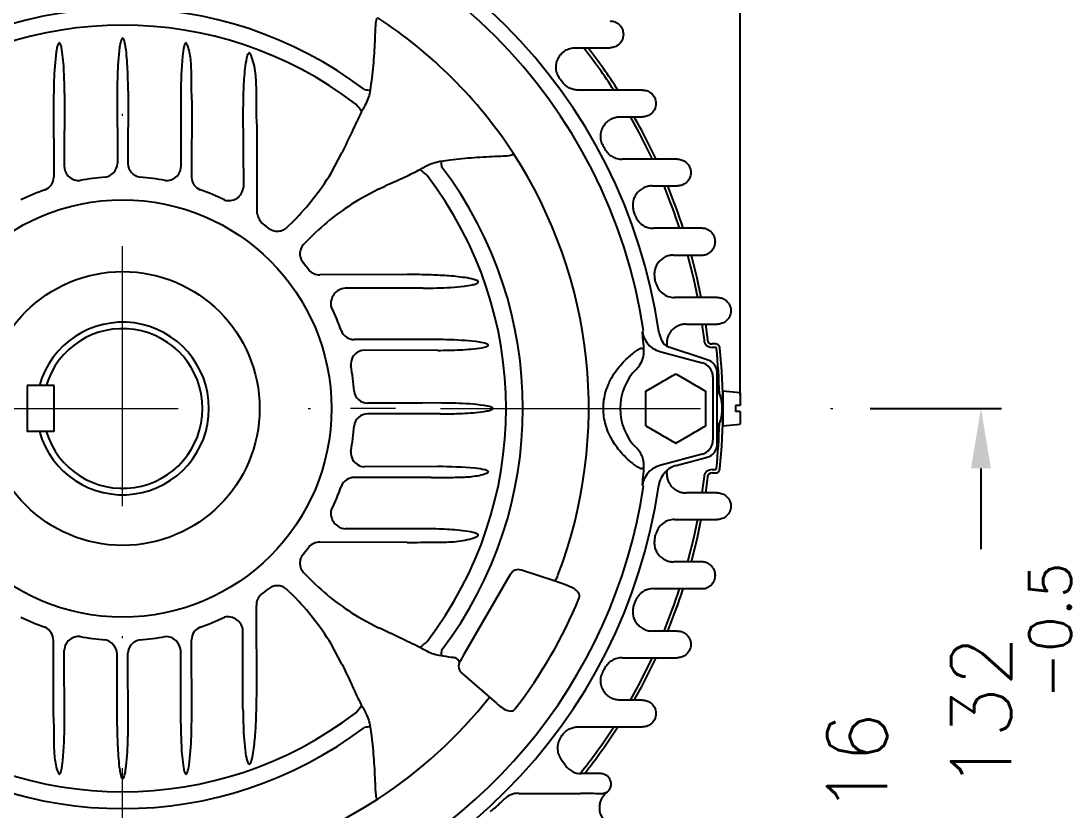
# Model space of a CAD drawing. Header units: millimetres. Extents: x -420 to 0, y 0 to 297.
# Drawn here: x -300 to -248.7, y 158.4 to 196.9 of the extents above; entities that cross this region are included whole.
import ezdxf
from ezdxf.enums import TextEntityAlignment as Align

# ---------------------------------------------------------------- set-up
doc = ezdxf.new("R2010")
doc.units = ezdxf.units.MM
doc.header["$MEASUREMENT"] = 0
doc.linetypes.add('DASHDOT', pattern=[25.4, 12.7, -6.35, 0, -6.35])
doc.layers.add('CC', color=3, linetype='Continuous', lineweight=25)
doc.layers.add('LC', color=2, linetype='DASHDOT', lineweight=13)
for name, color, linetype in [('COM_ANEL_W22', 3, 'Continuous'), ('COTAS', 1, 'Continuous'), ('DEFLE', 3, 'Continuous'), ('W22_CHAVETA_A', 3, 'Continuous')]:
    doc.layers.add(name, color=color, linetype=linetype)
doc.styles.add('ROMANS', font='romans.shx', dxfattribs={"height": 2.5})

# ---------------------------------------------------------------- blocks, each defined once
blk = doc.blocks.new('CATPA')
at = {"layer": 'CC', "linetype": 'Continuous'}
for p, q in [((176.286, 479.091), (177.978, 479.091)), ((151.35, 476.855), (151.338, 473.259)), ((153.917, 476.967), (153.929, 473.429)), ((154.455, 476.967), (154.443, 473.429)), ((157.022, 476.855), (157.033, 473.259)), ((179.568, 477.021), (176.42, 477.021)), ((150.812, 476.527), (150.823, 472.775)), ((157.56, 476.527), (157.548, 472.775)), ((160.059, 476.136), (160.077, 472.254)), ((178.467, 475.716), (179.568, 475.716)), ((160.732, 475.358), (160.732, 471.108)), ((164.357, 472.967), (164.892, 473.957)), ((181.267, 473.646), (178.564, 473.646)), ((166.669, 472.179), (165.679, 471.644)), ((180.03, 472.341), (181.268, 472.341)), ((162.24, 470.342), (162.52, 470.622)), ((182.466, 470.271), (180.098, 470.271)), ((163.334, 469.807), (163.055, 469.528)), ((181.084, 468.966), (182.466, 468.966)), ((168.071, 468.019), (163.809, 468)), ((168.848, 467.347), (165.041, 467.347)), ((183.227, 466.896), (181.127, 466.896)), ((181.687, 465.591), (183.227, 465.591)), ((179.56, 465.214), (179.613, 465.26)), ((169.24, 464.847), (165.488, 464.836)), ((179.512, 464.42), (179.633, 464.375)), ((182.678, 463.866), (180.755, 464.498)), ((169.567, 464.309), (165.972, 464.321)), ((180.413, 464.256), (182.469, 463.705)), ((182.711, 463.857), (182.678, 463.866)), ((181.186, 463.162), (181.917, 462.74)), ((183.002, 463.011), (183.002, 459.935)), ((183.211, 463.171), (183.211, 463.205)), ((183.211, 459.775), (183.211, 463.171)), ((179.723, 462.317), (180.454, 462.74)), ((169.68, 461.742), (168.817, 461.739)), ((169.68, 461.204), (168.817, 461.207)), ((179.723, 460.629), (180.454, 460.206)), ((181.186, 459.784), (181.917, 460.206)), ((183.211, 459.741), (183.211, 459.775)), ((182.469, 459.241), (180.413, 458.69)), ((181.21, 458.687), (182.678, 459.08)), ((182.678, 459.08), (182.711, 459.089)), ((169.567, 458.637), (165.972, 458.625)), ((179.633, 458.571), (179.512, 458.526)), ((169.24, 458.099), (165.488, 458.11)), ((179.613, 457.686), (179.56, 457.732)), ((183.226, 457.356), (181.687, 457.356)), ((181.127, 456.051), (183.227, 456.051)), ((168.848, 455.599), (165.041, 455.599)), ((168.071, 454.927), (163.809, 454.946)), ((182.466, 453.981), (181.084, 453.981)), ((163.055, 453.418), (163.334, 453.139)), ((173.108, 453.369), (170.849, 449.457)), ((175.248, 453.052), (173.656, 453.577)), ((175.802, 452.857), (175.248, 453.052)), ((180.098, 452.676), (182.466, 452.676)), ((162.52, 452.324), (162.24, 452.604)), ((160.732, 447.588), (160.713, 451.849)), ((165.679, 451.302), (166.669, 450.767)), ((160.059, 446.81), (160.059, 450.618)), ((181.267, 450.606), (180.03, 450.606)), ((150.812, 446.419), (150.812, 450.146)), ((157.56, 446.419), (157.548, 450.171)), ((151.35, 446.091), (151.338, 449.687)), ((157.022, 446.091), (157.022, 449.641)), ((164.892, 448.989), (164.357, 449.98)), ((153.917, 445.979), (153.917, 449.481)), ((154.455, 445.979), (154.443, 449.517)), ((170.658, 449.13), (170.631, 449.078)), ((170.849, 449.457), (170.658, 449.13)), ((178.564, 449.301), (181.267, 449.301)), ((170.747, 448.544), (172.455, 447.061)), ((179.568, 447.231), (178.467, 447.231)), ((176.42, 445.926), (179.568, 445.926)), ((175.8, 444.045), (175.583, 444.354)), ((177.527, 443.642), (176.574, 443.642)), ((175.307, 442.665), (176.531, 442.665)), ((177.819, 442.74), (177.828, 442.734)), ((177.828, 442.734), (177.832, 442.732))]:
    blk.add_line(p, q, dxfattribs=at)
for radius in [10.191, 6.687]:
    blk.add_circle((154.186, 461.473), radius, dxfattribs=at)
for centre, radius, start, end in [((154.186, 461.473), 26.438, 98.1522, 171.8478), ((154.186, 461.473), 26.438, 8.1522, 81.8478), ((154.186, 461.473), 25.708, 98.4713, 171.5287), ((154.186, 461.473), 25.708, 8.4713, 81.5287), ((154.186, 461.473), 19.54, 52.8347, 127.1653), ((154.215, 461.499), 22.743, 33.1662, 56.8723), ((154.186, 461.473), 18.716, 52.5654, 127.4346), ((154.186, 461.473), 26.739, 36.5657, 37.0317), ((166.433, 480.102), 3.09, 261.7459, 266.9437), ((163.86, 474.649), 2.396, 33.709, 44.7134), ((154.186, 461.473), 26.739, 28.2833, 28.7078), ((154.062, 461.489), 22.877, 339.1166, 32.977), ((152.038, 473.307), 0.701, 183.9277, 275.372), ((153.233, 473.458), 0.696, 278.4767, 357.6172), ((155.138, 473.458), 0.696, 182.3828, 261.5233), ((156.334, 473.307), 0.701, 264.628, 356.0723), ((167.361, 471.147), 2.396, 45.2866, 56.291), ((172.814, 473.721), 3.09, 183.0563, 188.2541), ((154.186, 461.473), 19.54, 322.8347, 37.1653), ((150.132, 472.787), 0.691, 292.8655, 358.9966), ((154.186, 461.473), 11.329, 94.303, 100.5917), ((154.186, 461.473), 11.329, 79.4083, 85.697), ((158.239, 472.787), 0.691, 181.0034, 247.1345), ((153.779, 479.363), 12.361, 315, 328.8405), ((154.186, 461.473), 18.716, 322.5654, 37.4346), ((154.186, 461.473), 11.329, 109.5197, 115.9827), ((154.186, 461.473), 11.329, 64.0173, 70.4803), ((159.369, 472.334), 0.712, 251.9858, 353.5718), ((172.075, 461.066), 12.361, 121.1595, 135), ((161.797, 471.216), 1.07, 185.7695, 217.7835), ((154.186, 461.473), 11.329, 51.0269, 53.332), ((154.186, 461.473), 26.739, 20.6047, 21.0038), ((154.186, 461.473), 11.329, 36.668, 38.9731), ((163.789, 468.679), 0.679, 220.4726, 271.7391), ((154.186, 461.473), 26.739, 13.2974, 13.681), ((165.106, 466.596), 0.754, 94.9665, 192.2392), ((154.186, 461.473), 11.329, 19.5197, 25.9827), ((165.5, 465.527), 0.691, 202.8655, 268.9966), ((166.02, 463.621), 0.701, 93.9277, 149.9668), ((181.186, 461.473), 2.717, 134.4654, 225.5346), ((166.02, 459.325), 0.701, 210.0084, 266.0723), ((165.5, 457.419), 0.691, 91.0034, 157.1345), ((154.186, 461.473), 26.438, 188.1522, 261.8478), ((154.186, 461.473), 25.708, 188.4713, 261.5287), ((154.186, 461.473), 26.438, 278.1522, 351.8478), ((154.186, 461.473), 25.708, 288.2613, 351.5287), ((154.186, 461.473), 11.329, 334.0173, 340.4803), ((165.106, 456.35), 0.754, 167.7608, 265.0335), ((154.186, 461.473), 26.739, 346.319, 346.7026), ((154.186, 461.473), 11.329, 321.0269, 323.332), ((163.789, 454.267), 0.679, 88.2609, 139.5274), ((172.075, 461.88), 12.361, 225, 238.8405), ((174.995, 453.424), 0.449, 304.271, 348.5778), ((154.186, 461.473), 11.329, 306.668, 308.9731), ((161.391, 451.87), 0.679, 130.4726, 181.7391), ((153.779, 443.583), 12.361, 31.1595, 45), ((154.186, 461.473), 24.132, 322.6568, 337.3432), ((154.186, 461.473), 26.739, 338.9962, 339.3953), ((154.186, 461.473), 11.329, 244.0173, 250.4803), ((154.186, 461.473), 11.329, 289.5197, 295.9827), ((159.309, 450.553), 0.754, 4.9665, 102.2392), ((150.007, 450.091), 0.807, 3.9171, 60.7922), ((158.239, 450.159), 0.691, 112.8655, 178.9966), ((152.038, 449.639), 0.701, 84.628, 176.0723), ((154.186, 461.473), 11.329, 259.4083, 265.697), ((153.148, 449.429), 0.771, 3.8884, 75.8833), ((155.138, 449.488), 0.696, 98.4767, 177.6172), ((154.186, 461.473), 11.329, 274.303, 280.5917), ((156.275, 449.589), 0.749, 3.9732, 90.5206), ((167.361, 451.799), 2.396, 303.709, 314.7134), ((172.814, 449.225), 3.09, 171.7459, 176.9437), ((170.321, 448.989), 0.323, 16.0543, 73.7098), ((154.186, 461.473), 26.739, 331.2922, 331.7167), ((153.876, 461.874), 23.287, 303.3032, 321.4838), ((154.186, 461.473), 18.716, 232.5654, 307.4346), ((163.86, 448.297), 2.396, 315.2866, 326.291), ((154.186, 461.473), 19.54, 232.8347, 307.1653), ((166.433, 442.844), 3.09, 93.0563, 98.2541), ((154.186, 461.473), 26.739, 323.2158, 323.4343), ((154.186, 461.637), 22.919, 237.0526, 302.9811), ((173.498, 441.738), 0.945, 90.0097, 134.3794)]:
    blk.add_arc(centre, radius, start, end, dxfattribs=at)
for centre, major_axis, ratio, start_param, end_param in [((182.282, 463.011), (-0.438, 0.571), 0.998914, 4.058942, 5.365836), ((182.535, 463.205), (0.536, 0.411), 0.999033, 5.629154, 6.937216), ((182.282, 459.936), (0.438, 0.571), 0.998914, 4.058942, 5.365836), ((182.535, 459.741), (0.536, -0.411), 0.999033, 5.629154, 6.937216), ((176.574, 444.587), (0.436, 0.838), 0.999891, 2.661672, 3.621514), ((176.547, 442.643), (2.033, 0), 0.010723, 1.067704, 1.578306)]:
    blk.add_ellipse(centre, major_axis=major_axis, ratio=ratio, start_param=start_param, end_param=end_param, dxfattribs=at)
for points, knots in [([(166.644, 480.545), (166.591, 480.506), (166.588, 480.503), (166.576, 480.489), (166.564, 480.459), (166.547, 480.386), (166.529, 480.232), (166.51, 479.899), (166.486, 479.213), (166.426, 478.218), (166.321, 477.417), (166.269, 477.017)], [0, 0, 0, 0, 0.003177, 0.003999, 0.016256, 0.030684, 0.069329, 0.150862, 0.318478, 0.659271, 1, 1, 1, 1]), ([(177.978, 480.396), (178.032, 480.396), (178.094, 480.389), (178.227, 480.35), (178.3, 480.317), (178.439, 480.213), (178.506, 480.14), (178.578, 480.005), (178.597, 479.956), (178.624, 479.852), (178.63, 479.797), (178.63, 479.689), (178.624, 479.634), (178.597, 479.531), (178.578, 479.481), (178.506, 479.346), (178.439, 479.273), (178.3, 479.169), (178.227, 479.136), (178.094, 479.097), (178.032, 479.091), (177.978, 479.091)], [0, 0, 0, 0, 0.125, 0.125, 0.25, 0.25, 0.375, 0.375, 0.4375, 0.4375, 0.5, 0.5, 0.5625, 0.5625, 0.625, 0.625, 0.75, 0.75, 0.875, 0.875, 1, 1, 1, 1]), ([(151.35, 476.855), (151.347, 477.035), (151.34, 477.574), (151.31, 478.296), (151.236, 478.919), (151.185, 479.2), (151.133, 479.297), (151.119, 479.315), (151.105, 479.324), (151.094, 479.327), (151.083, 479.325), (151.07, 479.317), (151.045, 479.289), (150.986, 479.148), (150.885, 478.541), (150.83, 477.634), (150.817, 476.846), (150.812, 476.527)], [0, 0, 0, 0, 0.100867, 0.302663, 0.403592, 0.454205, 0.460159, 0.464811, 0.466949, 0.469109, 0.470964, 0.473295, 0.477507, 0.491557, 0.557875, 0.821364, 1, 1, 1, 1]), ([(154.455, 476.967), (154.452, 477.147), (154.445, 477.687), (154.412, 478.406), (154.35, 479.035), (154.292, 479.344), (154.25, 479.486), (154.214, 479.537), (154.198, 479.547), (154.187, 479.55), (154.176, 479.548), (154.162, 479.541), (154.138, 479.513), (154.079, 479.373), (153.98, 478.769), (153.932, 477.935), (153.921, 477.218), (153.917, 476.967)], [0, 0, 0, 0, 0.102882, 0.308702, 0.411625, 0.463116, 0.488959, 0.495449, 0.497652, 0.499878, 0.501806, 0.504204, 0.508512, 0.522781, 0.589924, 0.856672, 1, 1, 1, 1]), ([(157.56, 476.527), (157.556, 476.707), (157.549, 477.129), (157.549, 477.795), (157.525, 478.519), (157.43, 479.02), (157.332, 479.275), (157.311, 479.308), (157.296, 479.321), (157.285, 479.326), (157.275, 479.326), (157.264, 479.323), (157.248, 479.311), (157.215, 479.262), (157.151, 479.047), (157.047, 478.236), (157.033, 477.461), (157.022, 476.855)], [0, 0, 0, 0, 0.100775, 0.236701, 0.372462, 0.506454, 0.519083, 0.525418, 0.527779, 0.530161, 0.531872, 0.533581, 0.536267, 0.542797, 0.566541, 0.66073, 1, 1, 1, 1]), ([(160.732, 475.358), (160.727, 475.583), (160.717, 476.111), (160.722, 476.944), (160.695, 477.85), (160.564, 478.474), (160.428, 478.786), (160.399, 478.82), (160.381, 478.832), (160.366, 478.835), (160.351, 478.832), (160.333, 478.821), (160.299, 478.781), (160.22, 478.578), (160.141, 478.032), (160.071, 477.174), (160.063, 476.482), (160.059, 476.136)], [0, 0, 0, 0, 0.10712, 0.252099, 0.396847, 0.539067, 0.552517, 0.557673, 0.56015, 0.562653, 0.564781, 0.567535, 0.572564, 0.589535, 0.669973, 0.834903, 1, 1, 1, 1]), ([(175.531, 477.577), (175.478, 477.647), (175.436, 477.723), (175.389, 477.845), (175.376, 477.887), (175.356, 477.972), (175.349, 478.015), (175.337, 478.145), (175.341, 478.234), (175.365, 478.362), (175.376, 478.404), (175.403, 478.487), (175.42, 478.528), (175.459, 478.606), (175.481, 478.643), (175.53, 478.715), (175.558, 478.75), (175.646, 478.847), (175.713, 478.902), (175.825, 478.972), (175.864, 478.992), (175.943, 479.027), (175.984, 479.042), (176.068, 479.066), (176.111, 479.075), (176.198, 479.087), (176.242, 479.091), (176.286, 479.091)], [0, 0, 0, 0, 0.125, 0.125, 0.1875, 0.1875, 0.25, 0.25, 0.375, 0.375, 0.4375, 0.4375, 0.5, 0.5, 0.5625, 0.5625, 0.625, 0.625, 0.75, 0.75, 0.8125, 0.8125, 0.875, 0.875, 0.9375, 0.9375, 1, 1, 1, 1]), ([(176.42, 477.021), (176.346, 477.021), (176.274, 477.029), (176.131, 477.063), (176.061, 477.088), (175.931, 477.154), (175.869, 477.195), (175.756, 477.29), (175.706, 477.343), (175.662, 477.403)], [0, 0, 0, 0, 0.25, 0.25, 0.5, 0.5, 0.75, 0.75, 1, 1, 1, 1]), ([(166.269, 477.017), (166.246, 476.9), (166.202, 476.674), (166.051, 476.327), (165.924, 476.103), (165.853, 475.978)], [0, 0, 0, 0, 0.3203283, 0.6207253, 1, 1, 1, 1]), ([(179.568, 477.021), (179.622, 477.021), (179.684, 477.014), (179.818, 476.975), (179.89, 476.942), (180.029, 476.838), (180.096, 476.765), (180.168, 476.63), (180.187, 476.581), (180.214, 476.477), (180.22, 476.422), (180.22, 476.314), (180.214, 476.259), (180.187, 476.156), (180.168, 476.106), (180.096, 475.971), (180.029, 475.898), (179.89, 475.794), (179.818, 475.761), (179.684, 475.722), (179.622, 475.716), (179.568, 475.716)], [0, 0, 0, 0, 0.125, 0.125, 0.25, 0.25, 0.375, 0.375, 0.4375, 0.4375, 0.5, 0.5, 0.5625, 0.5625, 0.625, 0.625, 0.75, 0.75, 0.875, 0.875, 1, 1, 1, 1]), ([(165.853, 475.978), (165.695, 475.654), (165.368, 474.983), (165.054, 474.306), (164.892, 473.957)], [0, 0, 0, 0, 0.483304, 1, 1, 1, 1]), ([(177.638, 474.317), (177.598, 474.389), (177.569, 474.465), (177.539, 474.583), (177.532, 474.624), (177.523, 474.705), (177.521, 474.746), (177.522, 474.827), (177.526, 474.868), (177.538, 474.949), (177.546, 474.989), (177.568, 475.067), (177.582, 475.106), (177.614, 475.18), (177.633, 475.217), (177.695, 475.323), (177.745, 475.387), (177.833, 475.473), (177.864, 475.5), (177.929, 475.549), (177.963, 475.571), (178.069, 475.632), (178.146, 475.663), (178.303, 475.705), (178.384, 475.716), (178.467, 475.716)], [0, 0, 0, 0, 0.125, 0.125, 0.1875, 0.1875, 0.25, 0.25, 0.3125, 0.3125, 0.375, 0.375, 0.4375, 0.4375, 0.5, 0.5, 0.625, 0.625, 0.6875, 0.6875, 0.75, 0.75, 0.875, 0.875, 1, 1, 1, 1]), ([(169.729, 473.556), (169.88, 473.578), (170.419, 473.655), (171.347, 473.739), (172.306, 473.79), (172.917, 473.808), (173.151, 473.844), (173.203, 473.864), (173.217, 473.876), (173.22, 473.88), (173.22, 473.882), (173.253, 473.941)], [0, 0, 0, 0, 0.128453, 0.458889, 0.789445, 0.950223, 0.984725, 0.99519, 0.998643, 0.999714, 1, 1, 1, 1]), ([(177.732, 474.143), (177.773, 474.067), (177.822, 473.999), (177.91, 473.907), (177.942, 473.878), (178.008, 473.825), (178.043, 473.801), (178.152, 473.736), (178.231, 473.702), (178.394, 473.657), (178.479, 473.646), (178.564, 473.646)], [0, 0, 0, 0, 0.25, 0.25, 0.375, 0.375, 0.5, 0.5, 0.75, 0.75, 1, 1, 1, 1]), ([(181.267, 473.646), (181.322, 473.646), (181.383, 473.639), (181.517, 473.6), (181.589, 473.567), (181.728, 473.463), (181.795, 473.39), (181.867, 473.255), (181.887, 473.206), (181.913, 473.102), (181.92, 473.047), (181.92, 472.939), (181.913, 472.884), (181.887, 472.781), (181.867, 472.731), (181.795, 472.596), (181.728, 472.523), (181.589, 472.419), (181.517, 472.386), (181.383, 472.347), (181.322, 472.341), (181.267, 472.341)], [0, 0, 0, 0, 0.125, 0.125, 0.25, 0.25, 0.375, 0.375, 0.4375, 0.4375, 0.5, 0.5, 0.5625, 0.5625, 0.625, 0.625, 0.75, 0.75, 0.875, 0.875, 1, 1, 1, 1]), ([(166.669, 472.179), (166.96, 472.319), (167.442, 472.55), (168.127, 472.848), (168.503, 473.043), (168.691, 473.14)], [0, 0, 0, 0, 0.4330319, 0.7163975, 1, 1, 1, 1]), ([(168.691, 473.14), (168.851, 473.231), (169.111, 473.379), (169.465, 473.509), (169.652, 473.542), (169.729, 473.556)], [0, 0, 0, 0, 0.485886, 0.788235, 1, 1, 1, 1]), ([(180.03, 472.341), (179.953, 472.341), (179.878, 472.331), (179.73, 472.295), (179.657, 472.267), (179.557, 472.214), (179.524, 472.195), (179.461, 472.151), (179.431, 472.127), (179.345, 472.051), (179.295, 471.995), (179.23, 471.9), (179.21, 471.867), (179.175, 471.799), (179.159, 471.765), (179.119, 471.658), (179.101, 471.583), (179.083, 471.432), (179.083, 471.356), (179.102, 471.203), (179.12, 471.129), (179.148, 471.057)], [0, 0, 0, 0, 0.125, 0.125, 0.25, 0.25, 0.3125, 0.3125, 0.375, 0.375, 0.5, 0.5, 0.5625, 0.5625, 0.625, 0.625, 0.75, 0.75, 0.875, 0.875, 1, 1, 1, 1]), ([(179.214, 470.883), (179.248, 470.793), (179.294, 470.71), (179.382, 470.597), (179.415, 470.561), (179.484, 470.496), (179.521, 470.466), (179.599, 470.412), (179.641, 470.387), (179.726, 470.346), (179.77, 470.328), (179.861, 470.3), (179.908, 470.289), (180.003, 470.274), (180.05, 470.271), (180.098, 470.271)], [0, 0, 0, 0, 0.25, 0.25, 0.375, 0.375, 0.5, 0.5, 0.625, 0.625, 0.75, 0.75, 0.875, 0.875, 1, 1, 1, 1]), ([(161.311, 470.28), (161.331, 470.265), (161.411, 470.203), (161.582, 470.131), (161.82, 470.119), (162.056, 470.186), (162.178, 470.29), (162.24, 470.342)], [0, 0, 0, 0, 0.072907, 0.298964, 0.528379, 0.762845, 1, 1, 1, 1]), ([(182.466, 468.966), (182.52, 468.966), (182.582, 468.972), (182.716, 469.011), (182.788, 469.044), (182.927, 469.148), (182.994, 469.221), (183.066, 469.356), (183.085, 469.406), (183.112, 469.509), (183.119, 469.564), (183.119, 469.672), (183.112, 469.727), (183.085, 469.831), (183.066, 469.88), (182.994, 470.015), (182.927, 470.088), (182.788, 470.192), (182.716, 470.225), (182.582, 470.264), (182.52, 470.271), (182.466, 470.271)], [0, 0, 0, 0, 0.125, 0.125, 0.25, 0.25, 0.375, 0.375, 0.4375, 0.4375, 0.5, 0.5, 0.5625, 0.5625, 0.625, 0.625, 0.75, 0.75, 0.875, 0.875, 1, 1, 1, 1]), ([(163.055, 469.528), (163.034, 469.506), (162.959, 469.427), (162.868, 469.26), (162.827, 469.028), (162.863, 468.792), (162.95, 468.663), (162.993, 468.598)], [0, 0, 0, 0, 0.089494, 0.321307, 0.548396, 0.774104, 1, 1, 1, 1]), ([(181.084, 468.966), (181.012, 468.966), (180.942, 468.957), (180.803, 468.926), (180.735, 468.902), (180.607, 468.84), (180.547, 468.802), (180.435, 468.711), (180.385, 468.661), (180.297, 468.549), (180.259, 468.488), (180.199, 468.359), (180.176, 468.292), (180.145, 468.151), (180.138, 468.081), (180.14, 467.939), (180.149, 467.867), (180.166, 467.797)], [0, 0, 0, 0, 0.125, 0.125, 0.25, 0.25, 0.375, 0.375, 0.5, 0.5, 0.625, 0.625, 0.75, 0.75, 0.875, 0.875, 1, 1, 1, 1]), ([(168.848, 467.347), (169.073, 467.35), (169.747, 467.361), (170.549, 467.402), (171.186, 467.494), (171.403, 467.549), (171.501, 467.591), (171.534, 467.622), (171.544, 467.637), (171.547, 467.651), (171.545, 467.666), (171.536, 467.683), (171.501, 467.715), (171.325, 467.792), (170.858, 467.874), (170.13, 467.955), (169.151, 468.001), (168.465, 468.013), (168.071, 468.019)], [0, 0, 0, 0, 0.107252, 0.321885, 0.383195, 0.413882, 0.429301, 0.432714, 0.435618, 0.43767, 0.439727, 0.442369, 0.447038, 0.462138, 0.532477, 0.672156, 0.811983, 1, 1, 1, 1]), ([(180.208, 467.623), (180.232, 467.52), (180.273, 467.423), (180.387, 467.243), (180.457, 467.165), (180.624, 467.034), (180.716, 466.983), (180.917, 466.913), (181.021, 466.896), (181.127, 466.896)], [0, 0, 0, 0, 0.25, 0.25, 0.5, 0.5, 0.75, 0.75, 1, 1, 1, 1]), ([(183.227, 466.896), (183.281, 466.896), (183.342, 466.889), (183.476, 466.85), (183.548, 466.817), (183.688, 466.713), (183.754, 466.64), (183.826, 466.505), (183.846, 466.456), (183.872, 466.352), (183.879, 466.297), (183.879, 466.189), (183.872, 466.134), (183.846, 466.031), (183.826, 465.981), (183.754, 465.846), (183.688, 465.773), (183.548, 465.669), (183.476, 465.636), (183.342, 465.597), (183.281, 465.591), (183.227, 465.591)], [0, 0, 0, 0, 0.125, 0.125, 0.25, 0.25, 0.375, 0.375, 0.4375, 0.4375, 0.5, 0.5, 0.5625, 0.5625, 0.625, 0.625, 0.75, 0.75, 0.875, 0.875, 1, 1, 1, 1]), ([(181.687, 465.591), (181.62, 465.591), (181.554, 465.584), (181.425, 465.556), (181.361, 465.535), (181.24, 465.481), (181.183, 465.447), (181.075, 465.369), (181.025, 465.324), (180.938, 465.225), (180.898, 465.171), (180.833, 465.055), (180.806, 464.994), (180.766, 464.868), (180.753, 464.802), (180.74, 464.67), (180.741, 464.604), (180.755, 464.498)], [0, 0, 0, 0, 0.125, 0.125, 0.25, 0.25, 0.375, 0.375, 0.5, 0.5, 0.625, 0.625, 0.75, 0.75, 0.875, 0.875, 1, 1, 1, 1]), ([(179.633, 464.375), (179.616, 464.568), (179.59, 464.873), (179.568, 465.121), (179.56, 465.214), (179.56, 465.214)], [0, 0, 0, 0, 0.627692, 0.997424, 1, 1, 1, 1]), ([(179.56, 465.214), (179.571, 465.156), (179.607, 464.968), (179.76, 464.678), (180.044, 464.394), (180.291, 464.302), (180.413, 464.256)], [0, 0, 0, 0, 0.132312, 0.422705, 0.71263, 1, 1, 1, 1]), ([(180.356, 465.222), (180.387, 465.094), (180.45, 464.838), (180.629, 464.609), (180.741, 464.51), (180.755, 464.498)], [0, 0, 0, 0, 0.466151, 0.932316, 1, 1, 1, 1]), ([(169.567, 464.309), (169.747, 464.312), (170.287, 464.319), (171.009, 464.349), (171.631, 464.423), (171.913, 464.474), (172.01, 464.525), (172.027, 464.54), (172.037, 464.553), (172.039, 464.564), (172.037, 464.576), (172.03, 464.589), (172.002, 464.613), (171.861, 464.672), (171.253, 464.774), (170.347, 464.829), (169.558, 464.842), (169.24, 464.847)], [0, 0, 0, 0, 0.100867, 0.302663, 0.403592, 0.454205, 0.460159, 0.464811, 0.466949, 0.469109, 0.470964, 0.473295, 0.477507, 0.491557, 0.557875, 0.821364, 1, 1, 1, 1]), ([(179.512, 458.526), (179.497, 458.528), (179.466, 458.533), (179.347, 458.599), (179.178, 458.713), (178.907, 458.926), (178.508, 459.306), (178.114, 459.843), (177.869, 460.347), (177.691, 460.879), (177.636, 461.375), (177.672, 461.858), (177.739, 462.213), (177.862, 462.576), (178.027, 462.927), (178.228, 463.259), (178.491, 463.6), (178.764, 463.886), (179.017, 464.109), (179.223, 464.265), (179.426, 464.396), (179.478, 464.411), (179.512, 464.42)], [0, 0, 0, 0, 0.0471658, 0.0943259, 0.1405793, 0.1868223, 0.2723199, 0.3521973, 0.3935034, 0.4347882, 0.5094166, 0.527634, 0.5681641, 0.6087125, 0.6353393, 0.6802344, 0.7251496, 0.7748942, 0.8246582, 0.871035, 0.9174218, 1, 1, 1, 1]), ([(179.283, 463.412), (179.337, 463.472), (179.481, 463.629), (179.552, 463.831), (179.596, 463.956)], [0, 0, 0, 0, 0.380769, 1, 1, 1, 1]), ([(179.596, 463.956), (179.608, 464.008), (179.64, 464.155), (179.636, 464.289), (179.633, 464.375)], [0, 0, 0, 0, 0.349933, 1, 1, 1, 1]), ([(180.454, 462.74), (180.472, 462.75), (180.719, 462.892), (180.961, 463.032), (181.186, 463.162)], [0, 0, 0, 0, 0.070215, 1, 1, 1, 1]), ([(181.917, 462.74), (181.934, 462.73), (182.181, 462.587), (182.423, 462.447), (182.648, 462.317)], [0, 0, 0, 0, 0.070215, 1, 1, 1, 1]), ([(183.211, 462.429), (183.269, 462.297), (183.403, 461.994), (183.454, 461.473), (183.403, 460.952), (183.269, 460.649), (183.211, 460.517)], [0, 0, 0, 0, 0.218005, 0.5, 0.781995, 1, 1, 1, 1]), ([(179.723, 461.473), (179.723, 461.685), (179.723, 461.971), (179.723, 462.247), (179.723, 462.317)], [0, 0, 0, 0, 0.742449, 1, 1, 1, 1]), ([(182.648, 461.473), (182.648, 461.685), (182.648, 461.971), (182.648, 462.247), (182.648, 462.317)], [0, 0, 0, 0, 0.7424491, 1, 1, 1, 1]), ([(169.68, 461.204), (169.86, 461.206), (170.4, 461.213), (171.119, 461.247), (171.747, 461.309), (172.057, 461.366), (172.199, 461.409), (172.249, 461.444), (172.26, 461.46), (172.263, 461.472), (172.261, 461.483), (172.253, 461.496), (172.225, 461.521), (172.085, 461.58), (171.482, 461.679), (170.648, 461.727), (169.93, 461.738), (169.68, 461.742)], [0, 0, 0, 0, 0.102882, 0.308702, 0.411625, 0.463116, 0.488959, 0.495449, 0.497652, 0.499878, 0.501806, 0.504204, 0.508512, 0.522781, 0.589924, 0.856672, 1, 1, 1, 1]), ([(179.723, 460.629), (179.723, 460.832), (179.723, 461.11), (179.723, 461.396), (179.723, 461.473)], [0, 0, 0, 0, 0.731366, 1, 1, 1, 1]), ([(182.648, 460.629), (182.648, 460.832), (182.648, 461.11), (182.648, 461.396), (182.648, 461.473)], [0, 0, 0, 0, 0.7313664, 1, 1, 1, 1]), ([(181.917, 460.206), (181.934, 460.216), (182.181, 460.359), (182.423, 460.499), (182.648, 460.629)], [0, 0, 0, 0, 0.070215, 1, 1, 1, 1]), ([(180.454, 460.206), (180.472, 460.196), (180.719, 460.054), (180.961, 459.914), (181.186, 459.784)], [0, 0, 0, 0, 0.070215, 1, 1, 1, 1]), ([(179.596, 458.99), (179.572, 459.067), (179.508, 459.271), (179.369, 459.433), (179.283, 459.534)], [0, 0, 0, 0, 0.380621, 1, 1, 1, 1]), ([(179.633, 458.571), (179.635, 458.628), (179.64, 458.744), (179.62, 458.891), (179.6, 458.973), (179.596, 458.99)], [0, 0, 0, 0, 0.440525, 0.883566, 1, 1, 1, 1]), ([(169.24, 458.099), (169.419, 458.102), (169.842, 458.11), (170.507, 458.109), (171.231, 458.134), (171.733, 458.228), (171.988, 458.327), (172.02, 458.348), (172.033, 458.363), (172.038, 458.373), (172.039, 458.384), (172.036, 458.394), (172.024, 458.41), (171.974, 458.444), (171.759, 458.508), (170.948, 458.612), (170.174, 458.626), (169.567, 458.637)], [0, 0, 0, 0, 0.100775, 0.236701, 0.372462, 0.506454, 0.519083, 0.525418, 0.527779, 0.530161, 0.531872, 0.533581, 0.536267, 0.542797, 0.566541, 0.66073, 1, 1, 1, 1]), ([(180.413, 458.69), (180.291, 458.644), (180.044, 458.552), (179.76, 458.269), (179.607, 457.978), (179.571, 457.79), (179.56, 457.732)], [0, 0, 0, 0, 0.28737, 0.577295, 0.867688, 1, 1, 1, 1]), ([(179.56, 457.732), (179.56, 457.732), (179.568, 457.825), (179.59, 458.073), (179.616, 458.378), (179.633, 458.571)], [0, 0, 0, 0, 0.002576, 0.372308, 1, 1, 1, 1]), ([(180.755, 458.448), (180.691, 458.385), (180.533, 458.23), (180.404, 457.971), (180.367, 457.783), (180.356, 457.724)], [0, 0, 0, 0, 0.3204385, 0.7857, 1, 1, 1, 1]), ([(180.748, 458.443), (180.741, 458.342), (180.74, 458.276), (180.753, 458.144), (180.766, 458.078), (180.806, 457.952), (180.833, 457.891), (180.898, 457.775), (180.938, 457.721), (181.025, 457.622), (181.075, 457.577), (181.183, 457.499), (181.24, 457.465), (181.361, 457.411), (181.425, 457.39), (181.554, 457.363), (181.62, 457.356), (181.687, 457.356)], [0, 0, 0, 0, 0.125, 0.125, 0.25, 0.25, 0.375, 0.375, 0.5, 0.5, 0.625, 0.625, 0.75, 0.75, 0.875, 0.875, 1, 1, 1, 1]), ([(181.21, 458.687), (181.086, 458.642), (180.922, 458.583), (180.788, 458.474), (180.755, 458.448)], [0, 0, 0, 0, 0.76057, 1, 1, 1, 1]), ([(183.227, 457.356), (183.281, 457.356), (183.342, 457.349), (183.476, 457.31), (183.548, 457.277), (183.688, 457.173), (183.754, 457.1), (183.826, 456.965), (183.846, 456.916), (183.872, 456.812), (183.879, 456.757), (183.879, 456.649), (183.872, 456.594), (183.846, 456.491), (183.826, 456.441), (183.754, 456.306), (183.688, 456.233), (183.548, 456.129), (183.476, 456.096), (183.342, 456.057), (183.281, 456.051), (183.227, 456.051)], [0, 0, 0, 0, 0.125, 0.125, 0.25, 0.25, 0.375, 0.375, 0.4375, 0.4375, 0.5, 0.5, 0.5625, 0.5625, 0.625, 0.625, 0.75, 0.75, 0.875, 0.875, 1, 1, 1, 1]), ([(181.127, 456.051), (181.021, 456.051), (180.917, 456.033), (180.716, 455.963), (180.624, 455.913), (180.458, 455.781), (180.387, 455.703), (180.273, 455.524), (180.232, 455.427), (180.208, 455.323)], [0, 0, 0, 0, 0.25, 0.25, 0.5, 0.5, 0.75, 0.75, 1, 1, 1, 1]), ([(168.071, 454.927), (168.296, 454.931), (168.824, 454.942), (169.656, 454.937), (170.562, 454.963), (171.187, 455.095), (171.498, 455.231), (171.533, 455.26), (171.544, 455.278), (171.548, 455.293), (171.545, 455.308), (171.534, 455.326), (171.493, 455.36), (171.291, 455.439), (170.744, 455.517), (169.887, 455.588), (169.194, 455.596), (168.848, 455.599)], [0, 0, 0, 0, 0.10712, 0.252099, 0.396847, 0.539067, 0.552517, 0.557673, 0.56015, 0.562653, 0.564781, 0.567535, 0.572564, 0.589535, 0.669973, 0.834903, 1, 1, 1, 1]), ([(180.166, 455.149), (180.149, 455.079), (180.14, 455.009), (180.138, 454.867), (180.145, 454.794), (180.175, 454.656), (180.198, 454.588), (180.259, 454.458), (180.297, 454.398), (180.384, 454.286), (180.435, 454.235), (180.546, 454.146), (180.606, 454.107), (180.735, 454.044), (180.802, 454.021), (180.94, 453.989), (181.012, 453.981), (181.084, 453.981)], [0, 0, 0, 0, 0.125, 0.125, 0.25, 0.25, 0.375, 0.375, 0.5, 0.5, 0.625, 0.625, 0.75, 0.75, 0.875, 0.875, 1, 1, 1, 1]), ([(162.993, 454.348), (162.978, 454.328), (162.916, 454.247), (162.844, 454.077), (162.831, 453.839), (162.899, 453.603), (163.003, 453.48), (163.055, 453.418)], [0, 0, 0, 0, 0.072907, 0.298964, 0.528379, 0.762845, 1, 1, 1, 1]), ([(182.466, 452.676), (182.52, 452.676), (182.582, 452.682), (182.716, 452.721), (182.788, 452.754), (182.927, 452.858), (182.994, 452.931), (183.066, 453.066), (183.085, 453.116), (183.112, 453.219), (183.119, 453.274), (183.119, 453.382), (183.112, 453.437), (183.085, 453.541), (183.066, 453.59), (182.994, 453.725), (182.927, 453.798), (182.788, 453.902), (182.716, 453.935), (182.582, 453.974), (182.52, 453.981), (182.466, 453.981)], [0, 0, 0, 0, 0.125, 0.125, 0.25, 0.25, 0.375, 0.375, 0.4375, 0.4375, 0.5, 0.5, 0.5625, 0.5625, 0.625, 0.625, 0.75, 0.75, 0.875, 0.875, 1, 1, 1, 1]), ([(173.656, 453.577), (173.651, 453.579), (173.597, 453.598), (173.49, 453.614), (173.338, 453.582), (173.2, 453.5), (173.139, 453.413), (173.108, 453.369)], [0, 0, 0, 0, 0.031465, 0.284772, 0.524416, 0.761584, 1, 1, 1, 1]), ([(162.24, 452.604), (162.218, 452.624), (162.139, 452.699), (161.973, 452.791), (161.74, 452.832), (161.504, 452.795), (161.375, 452.709), (161.311, 452.666)], [0, 0, 0, 0, 0.089494, 0.321307, 0.548396, 0.774104, 1, 1, 1, 1]), ([(176.456, 452.177), (176.467, 452.205), (176.491, 452.26), (176.49, 452.33), (176.475, 452.411), (176.444, 452.472), (176.371, 452.565), (176.185, 452.718), (175.962, 452.799), (175.802, 452.857)], [0, 0, 0, 0, 0.077382, 0.156277, 0.183513, 0.308729, 0.345912, 0.528797, 1, 1, 1, 1]), ([(180.098, 452.676), (180.002, 452.676), (179.908, 452.661), (179.771, 452.618), (179.727, 452.601), (179.641, 452.559), (179.6, 452.535), (179.522, 452.481), (179.484, 452.45), (179.415, 452.385), (179.383, 452.35), (179.325, 452.275), (179.298, 452.235), (179.251, 452.152), (179.231, 452.108), (179.214, 452.063)], [0, 0, 0, 0, 0.25, 0.25, 0.375, 0.375, 0.5, 0.5, 0.625, 0.625, 0.75, 0.75, 0.875, 0.875, 1, 1, 1, 1]), ([(179.148, 451.889), (179.12, 451.817), (179.102, 451.744), (179.083, 451.593), (179.083, 451.515), (179.096, 451.402), (179.103, 451.364), (179.121, 451.29), (179.132, 451.253), (179.172, 451.146), (179.207, 451.079), (179.272, 450.984), (179.296, 450.954), (179.347, 450.897), (179.373, 450.87), (179.458, 450.794), (179.522, 450.75), (179.657, 450.679), (179.728, 450.652), (179.877, 450.615), (179.953, 450.606), (180.03, 450.606)], [0, 0, 0, 0, 0.125, 0.125, 0.25, 0.25, 0.3125, 0.3125, 0.375, 0.375, 0.5, 0.5, 0.5625, 0.5625, 0.625, 0.625, 0.75, 0.75, 0.875, 0.875, 1, 1, 1, 1]), ([(168.691, 449.806), (168.367, 449.964), (167.695, 450.291), (167.019, 450.605), (166.669, 450.767)], [0, 0, 0, 0, 0.483304, 1, 1, 1, 1]), ([(181.267, 450.606), (181.322, 450.606), (181.383, 450.599), (181.517, 450.56), (181.589, 450.527), (181.728, 450.423), (181.795, 450.35), (181.867, 450.215), (181.887, 450.166), (181.913, 450.062), (181.92, 450.007), (181.92, 449.899), (181.913, 449.844), (181.887, 449.741), (181.867, 449.691), (181.795, 449.556), (181.728, 449.483), (181.589, 449.379), (181.517, 449.346), (181.383, 449.307), (181.322, 449.301), (181.267, 449.301)], [0, 0, 0, 0, 0.125, 0.125, 0.25, 0.25, 0.375, 0.375, 0.4375, 0.4375, 0.5, 0.5, 0.5625, 0.5625, 0.625, 0.625, 0.75, 0.75, 0.875, 0.875, 1, 1, 1, 1]), ([(169.729, 449.39), (169.612, 449.413), (169.386, 449.457), (169.039, 449.608), (168.816, 449.735), (168.691, 449.806)], [0, 0, 0, 0, 0.3203283, 0.6207253, 1, 1, 1, 1]), ([(170.411, 449.299), (170.351, 449.306), (170.123, 449.333), (169.896, 449.366), (169.729, 449.39)], [0, 0, 0, 0, 0.2670748, 1, 1, 1, 1]), ([(170.611, 449.029), (170.605, 449.011), (170.585, 448.942), (170.583, 448.811), (170.636, 448.655), (170.71, 448.582), (170.747, 448.544)], [0, 0, 0, 0, 0.0997629, 0.3837662, 0.6865797, 1, 1, 1, 1]), ([(170.631, 449.078), (170.627, 449.07), (170.62, 449.055), (170.614, 449.037), (170.611, 449.029)], [0, 0, 0, 0, 0.539673, 1, 1, 1, 1]), ([(178.564, 449.301), (178.479, 449.301), (178.395, 449.289), (178.272, 449.255), (178.232, 449.241), (178.154, 449.208), (178.116, 449.189), (178.008, 449.124), (177.94, 449.07), (177.823, 448.948), (177.773, 448.879), (177.732, 448.803)], [0, 0, 0, 0, 0.25, 0.25, 0.375, 0.375, 0.5, 0.5, 0.75, 0.75, 1, 1, 1, 1]), ([(164.892, 448.989), (165.031, 448.698), (165.262, 448.217), (165.561, 447.532), (165.755, 447.156), (165.853, 446.968)], [0, 0, 0, 0, 0.4330319, 0.7163975, 1, 1, 1, 1]), ([(178.467, 447.231), (178.384, 447.231), (178.304, 447.241), (178.185, 447.272), (178.146, 447.286), (178.071, 447.316), (177.998, 447.352), (177.93, 447.397), (177.864, 447.446), (177.833, 447.473), (177.746, 447.559), (177.695, 447.623), (177.612, 447.764), (177.58, 447.839), (177.546, 447.957), (177.538, 447.997), (177.526, 448.078), (177.522, 448.118), (177.52, 448.24), (177.53, 448.323), (177.569, 448.481), (177.598, 448.557), (177.638, 448.629)], [0, 0, 0, 0, 0.125, 0.125, 0.1875, 0.1875, 0.25, 0.3125, 0.3125, 0.375, 0.375, 0.5, 0.5, 0.625, 0.625, 0.6875, 0.6875, 0.75, 0.75, 0.875, 0.875, 1, 1, 1, 1]), ([(160.059, 446.81), (160.063, 446.586), (160.073, 445.912), (160.114, 445.11), (160.207, 444.473), (160.262, 444.255), (160.304, 444.158), (160.334, 444.124), (160.349, 444.115), (160.364, 444.111), (160.378, 444.113), (160.396, 444.123), (160.428, 444.158), (160.505, 444.333), (160.587, 444.8), (160.668, 445.529), (160.713, 446.508), (160.725, 447.194), (160.732, 447.588)], [0, 0, 0, 0, 0.107252, 0.321885, 0.383195, 0.413882, 0.429301, 0.432714, 0.435618, 0.43767, 0.439727, 0.442369, 0.447038, 0.462138, 0.532477, 0.672156, 0.811983, 1, 1, 1, 1]), ([(172.455, 447.061), (172.477, 447.042), (172.6, 446.935), (172.789, 446.793), (173.017, 446.702), (173.163, 446.697), (173.244, 446.722), (173.303, 446.756), (173.342, 446.791), (173.364, 446.825), (173.371, 446.835)], [0, 0, 0, 0, 0.081, 0.448351, 0.660882, 0.784162, 0.864648, 0.894606, 0.968772, 1, 1, 1, 1]), ([(179.568, 447.231), (179.622, 447.231), (179.684, 447.224), (179.818, 447.185), (179.89, 447.152), (180.029, 447.048), (180.096, 446.975), (180.168, 446.84), (180.187, 446.791), (180.214, 446.687), (180.22, 446.632), (180.22, 446.524), (180.214, 446.469), (180.187, 446.366), (180.168, 446.316), (180.096, 446.181), (180.029, 446.108), (179.89, 446.004), (179.818, 445.971), (179.684, 445.932), (179.622, 445.926), (179.568, 445.926)], [0, 0, 0, 0, 0.125, 0.125, 0.25, 0.25, 0.375, 0.375, 0.4375, 0.4375, 0.5, 0.5, 0.5625, 0.5625, 0.625, 0.625, 0.75, 0.75, 0.875, 0.875, 1, 1, 1, 1]), ([(165.853, 446.968), (165.944, 446.807), (166.092, 446.548), (166.222, 446.194), (166.255, 446.007), (166.269, 445.929)], [0, 0, 0, 0, 0.485886, 0.788235, 1, 1, 1, 1]), ([(150.812, 446.419), (150.815, 446.239), (150.823, 445.817), (150.822, 445.151), (150.846, 444.427), (150.941, 443.926), (151.039, 443.671), (151.06, 443.638), (151.075, 443.625), (151.086, 443.62), (151.096, 443.62), (151.107, 443.623), (151.123, 443.635), (151.156, 443.685), (151.22, 443.899), (151.324, 444.71), (151.339, 445.485), (151.35, 446.091)], [0, 0, 0, 0, 0.100775, 0.236701, 0.372462, 0.506454, 0.519083, 0.525418, 0.527779, 0.530161, 0.531872, 0.533581, 0.536267, 0.542797, 0.566541, 0.66073, 1, 1, 1, 1]), ([(153.917, 445.979), (153.919, 445.799), (153.926, 445.259), (153.959, 444.54), (154.021, 443.911), (154.079, 443.602), (154.121, 443.46), (154.157, 443.409), (154.173, 443.399), (154.184, 443.396), (154.196, 443.398), (154.209, 443.405), (154.234, 443.433), (154.292, 443.573), (154.392, 444.177), (154.439, 445.011), (154.451, 445.728), (154.455, 445.979)], [0, 0, 0, 0, 0.102882, 0.308702, 0.411625, 0.463116, 0.488959, 0.495449, 0.497652, 0.499878, 0.501806, 0.504204, 0.508512, 0.522781, 0.589924, 0.856672, 1, 1, 1, 1]), ([(157.022, 446.091), (157.024, 445.912), (157.032, 445.372), (157.062, 444.65), (157.135, 444.027), (157.187, 443.746), (157.238, 443.649), (157.253, 443.631), (157.266, 443.622), (157.277, 443.619), (157.288, 443.621), (157.301, 443.629), (157.326, 443.657), (157.385, 443.798), (157.486, 444.406), (157.542, 445.312), (157.554, 446.101), (157.56, 446.419)], [0, 0, 0, 0, 0.100867, 0.302663, 0.403592, 0.454205, 0.460159, 0.464811, 0.466949, 0.469109, 0.470964, 0.473295, 0.477507, 0.491557, 0.557875, 0.821364, 1, 1, 1, 1]), ([(166.269, 445.929), (166.29, 445.779), (166.368, 445.24), (166.452, 444.311), (166.502, 443.352), (166.52, 442.742), (166.556, 442.507), (166.577, 442.455), (166.588, 442.442), (166.593, 442.439), (166.594, 442.438), (166.662, 442.411)], [0, 0, 0, 0, 0.128453, 0.458889, 0.789445, 0.950223, 0.984725, 0.99519, 0.998643, 0.999714, 1, 1, 1, 1]), ([(175.601, 445.462), (175.541, 445.382), (175.495, 445.295), (175.447, 445.155), (175.435, 445.106), (175.418, 445.01), (175.413, 444.961), (175.412, 444.862), (175.415, 444.812), (175.429, 444.715), (175.439, 444.667), (175.468, 444.573), (175.486, 444.526), (175.53, 444.437), (175.555, 444.395), (175.583, 444.354)], [0, 0, 0, 0, 0.25, 0.25, 0.375, 0.375, 0.5, 0.5, 0.625, 0.625, 0.75, 0.75, 0.875, 0.875, 1, 1, 1, 1]), ([(175.662, 445.544), (175.706, 445.603), (175.756, 445.656), (175.868, 445.751), (175.93, 445.792), (176.061, 445.857), (176.13, 445.883), (176.273, 445.917), (176.346, 445.926), (176.42, 445.926)], [0, 0, 0, 0, 0.25, 0.25, 0.5, 0.5, 0.75, 0.75, 1, 1, 1, 1]), ([(177.832, 442.732), (177.872, 442.762), (177.911, 442.801), (177.976, 442.896), (178.003, 442.952), (178.033, 443.073), (178.037, 443.137), (178.021, 443.262), (178.001, 443.322), (177.945, 443.427), (177.909, 443.472), (177.831, 443.544), (177.789, 443.571), (177.707, 443.611), (177.667, 443.623), (177.593, 443.639), (177.558, 443.642), (177.527, 443.642)], [0, 0, 0, 0, 0.125, 0.125, 0.25, 0.25, 0.375, 0.375, 0.5, 0.5, 0.625, 0.625, 0.75, 0.75, 0.875, 0.875, 1, 1, 1, 1]), ([(172.149, 441.798), (172.151, 441.797), (172.168, 441.809), (172.217, 441.849), (172.237, 441.865), (172.284, 441.905), (172.31, 441.928), (172.371, 441.981), (172.405, 442.011), (172.478, 442.077), (172.517, 442.113), (172.6, 442.19), (172.645, 442.232), (172.739, 442.32), (172.787, 442.366), (172.837, 442.414)], [0, 0, 0, 0, 0.25, 0.25, 0.375, 0.375, 0.5, 0.5, 0.625, 0.625, 0.75, 0.75, 0.875, 0.875, 1, 1, 1, 1]), ([(173.497, 442.683), (173.498, 442.683), (173.505, 442.682), (173.529, 442.68), (173.547, 442.679), (173.591, 442.678), (173.618, 442.677), (173.68, 442.675), (173.714, 442.675), (173.791, 442.673), (173.833, 442.673), (173.923, 442.671), (173.972, 442.671), (174.124, 442.669), (174.235, 442.668), (174.354, 442.668)], [0, 0, 0, 0, 0.125, 0.125, 0.25, 0.25, 0.375, 0.375, 0.5, 0.5, 0.625, 0.625, 0.75, 0.75, 1, 1, 1, 1]), ([(174.354, 442.668), (174.43, 442.667), (174.507, 442.667), (174.663, 442.666), (174.742, 442.666), (174.98, 442.665), (175.142, 442.665), (175.307, 442.665)], [0, 0, 0, 0, 0.25, 0.25, 0.5, 0.5, 1, 1, 1, 1]), ([(177.832, 442.732), (177.783, 442.695), (177.739, 442.654), (177.658, 442.565), (177.622, 442.515), (177.56, 442.412), (177.534, 442.357), (177.493, 442.244), (177.477, 442.185), (177.458, 442.066), (177.455, 442.006), (177.459, 441.885), (177.467, 441.824), (177.507, 441.648), (177.557, 441.535), (177.627, 441.435)], [0, 0, 0, 0, 0.125, 0.125, 0.25, 0.25, 0.375, 0.375, 0.5, 0.5, 0.625, 0.625, 0.75, 0.75, 1, 1, 1, 1]), ([(177.527, 442.662), (177.563, 442.662), (177.592, 442.665), (177.643, 442.673), (177.664, 442.678), (177.717, 442.694), (177.742, 442.705), (177.781, 442.723), (177.794, 442.73), (177.813, 442.739), (177.818, 442.741), (177.819, 442.74)], [0, 0, 0, 0, 0.125, 0.125, 0.25, 0.25, 0.5, 0.5, 0.75, 0.75, 1, 1, 1, 1])]:
    blk.add_open_spline(points, degree=3, knots=knots, dxfattribs=at)
at = {"layer": 'COM_ANEL_W22', "linetype": 'Continuous'}
for p, q in [((168.817, 461.739), (166.142, 461.73)), ((168.817, 461.207), (166.142, 461.216))]:
    blk.add_line(p, q, dxfattribs=at)
for centre, radius, start, end in [((166.02, 463.621), 0.701, 149.9668, 185.372), ((154.186, 461.473), 11.329, 4.303, 10.5917), ((166.171, 462.426), 0.696, 188.4767, 267.6172), ((166.171, 460.52), 0.696, 92.3828, 171.5233), ((154.186, 461.473), 11.329, 349.4083, 355.697), ((166.02, 459.325), 0.701, 174.628, 210.0084)]:
    blk.add_arc(centre, radius, start, end, dxfattribs=at)
at = {"layer": 'COTAS'}
for p, q in [((184.324, 462.129), (184.324, 513.566)), ((190.674, 461.473), (197.086, 461.473)), ((196.086, 458.545), (196.086, 454.606))]:
    blk.add_line(p, q, dxfattribs=at)
blk.add_solid([(195.598, 458.545), (196.574, 458.545), (196.086, 461.473)], dxfattribs=at)
at = {"layer": 'DEFLE', "linetype": 'Continuous'}
for p, q in [((178.958, 475.716), (179.382, 474.951)), ((179.382, 474.951), (180.038, 473.646)), ((181.761, 468.966), (182.048, 467.814)), ((181.936, 468.966), (182.213, 467.851)), ((182.048, 467.814), (182.241, 466.896)), ((182.213, 467.851), (182.413, 466.896)), ((182.462, 465.591), (182.566, 464.802)), ((182.633, 465.591), (182.734, 464.822)), ((183.119, 464.623), (182.957, 464.623)), ((183.119, 464.454), (182.957, 464.454)), ((183.492, 462.036), (183.486, 462.036)), ((184.324, 462.244), (183.492, 462.317)), ((183.492, 462.317), (183.492, 461.473)), ((184.324, 462.244), (184.324, 461.619)), ((183.492, 461.473), (183.492, 460.629)), ((184.324, 461.619), (184.099, 461.619)), ((184.099, 461.619), (184.099, 461.327)), ((183.486, 460.911), (183.492, 460.911)), ((184.324, 461.327), (184.099, 461.327)), ((184.324, 461.327), (184.324, 460.702)), ((183.492, 460.629), (184.324, 460.702)), ((182.957, 458.492), (183.119, 458.492)), ((182.957, 458.323), (183.119, 458.323)), ((182.566, 458.144), (182.462, 457.356)), ((182.734, 458.124), (182.633, 457.356)), ((182.241, 456.051), (182.045, 455.119)), ((182.413, 456.051), (182.209, 455.08)), ((182.045, 455.119), (181.761, 453.981)), ((182.209, 455.08), (181.936, 453.981)), ((180.038, 449.301), (179.358, 447.95)), ((179.358, 447.95), (178.958, 447.231))]:
    blk.add_line(p, q, dxfattribs=at)
for centre, radius, start, end in [((154.186, 461.473), 28.575, 32.9628, 38.0636), ((154.186, 461.473), 28.744, 32.7449, 37.8006), ((154.186, 461.473), 28.744, 25.0547, 29.7027), ((154.186, 461.473), 28.575, 17.9312, 22.3532), ((154.186, 461.473), 28.744, 17.8223, 22.2149), ((182.957, 464.848), 0.394, 186.6904, 270), ((182.957, 464.848), 0.225, 186.6904, 270), ((154.186, 461.473), 29.306, 354.2274, 5.7726), ((154.186, 461.473), 29.137, 1.3942, 5.7726), ((154.186, 461.473), 29.137, 354.2274, 358.6058), ((182.957, 458.098), 0.394, 90, 173.3096), ((182.957, 458.098), 0.225, 90, 173.3096), ((154.186, 461.473), 28.575, 337.6468, 342.0688), ((154.186, 461.473), 28.744, 337.7851, 342.1777), ((154.186, 461.473), 28.744, 330.2973, 334.9453), ((154.186, 461.473), 28.575, 321.3946, 327.0372), ((154.186, 461.473), 28.744, 321.6581, 327.2551)]:
    blk.add_arc(centre, radius, start, end, dxfattribs=at)
for points, knots in [([(183.343, 464.421), (183.338, 464.446), (183.328, 464.495), (183.283, 464.559), (183.221, 464.604), (183.163, 464.621), (183.128, 464.623), (183.119, 464.623)], [0, 0, 0, 0, 0.229407, 0.458813, 0.688225, 0.917648, 1, 1, 1, 1]), ([(183.175, 464.404), (183.174, 464.41), (183.172, 464.422), (183.16, 464.438), (183.145, 464.449), (183.13, 464.454), (183.122, 464.454), (183.119, 464.454)], [0, 0, 0, 0, 0.229405, 0.458807, 0.688222, 0.917668, 1, 1, 1, 1]), ([(183.119, 458.492), (183.126, 458.492), (183.138, 458.494), (183.155, 458.503), (183.168, 458.518), (183.174, 458.532), (183.175, 458.54), (183.175, 458.542)], [0, 0, 0, 0, 0.229403, 0.45885, 0.688283, 0.917694, 1, 1, 1, 1]), ([(183.119, 458.323), (183.145, 458.326), (183.195, 458.331), (183.263, 458.369), (183.314, 458.426), (183.337, 458.483), (183.342, 458.516), (183.343, 458.525)], [0, 0, 0, 0, 0.229429, 0.458854, 0.688278, 0.917695, 1, 1, 1, 1])]:
    blk.add_open_spline(points, degree=3, knots=knots, dxfattribs=at)
at = {"layer": 'LC'}
for p, q in [((154.186, 431.207), (154.186, 504.408)), ((118.698, 461.473), (189.674, 461.473)), ((167.496, 461.47), (165.302, 461.476)), ((167.499, 461.47), (165.305, 461.476))]:
    blk.add_line(p, q, dxfattribs=at)
at = {"layer": 'W22_CHAVETA_A'}
for p, q in [((149.522, 462.602), (149.522, 460.344)), ((150.839, 462.602), (149.522, 462.602)), ((150.839, 460.344), (150.839, 462.602)), ((150.839, 460.344), (149.522, 460.344))]:
    blk.add_line(p, q, dxfattribs=at)
for radius, start, end in [(4.214, 195.5368, 164.4632), (3.899, 196.8307, 163.1693)]:
    blk.add_arc((154.186, 461.473), radius, start, end, dxfattribs=at)

msp = doc.modelspace()

# ---------------------------------------------------------------- block references
msp.add_blockref('CATPA', (-449.186, -283.473))

# ---------------------------------------------------------------- texts
at = {"layer": 'COTAS', "style": 'ROMANS'}
msp.add_text('-0.5', height=2.0498, rotation=90, dxfattribs=at).set_placement((-249.729, 170.489), align=Align.MIDDLE_RIGHT)
msp.add_text('132', height=2.9283, rotation=90, dxfattribs=at).set_placement((-253.091, 163.15), align=Align.MIDDLE)
msp.add_text('16', height=2.9283, rotation=90, dxfattribs=at).set_placement((-259.15, 158.175), align=Align.MIDDLE_LEFT)

doc.saveas('drawing.dxf')
